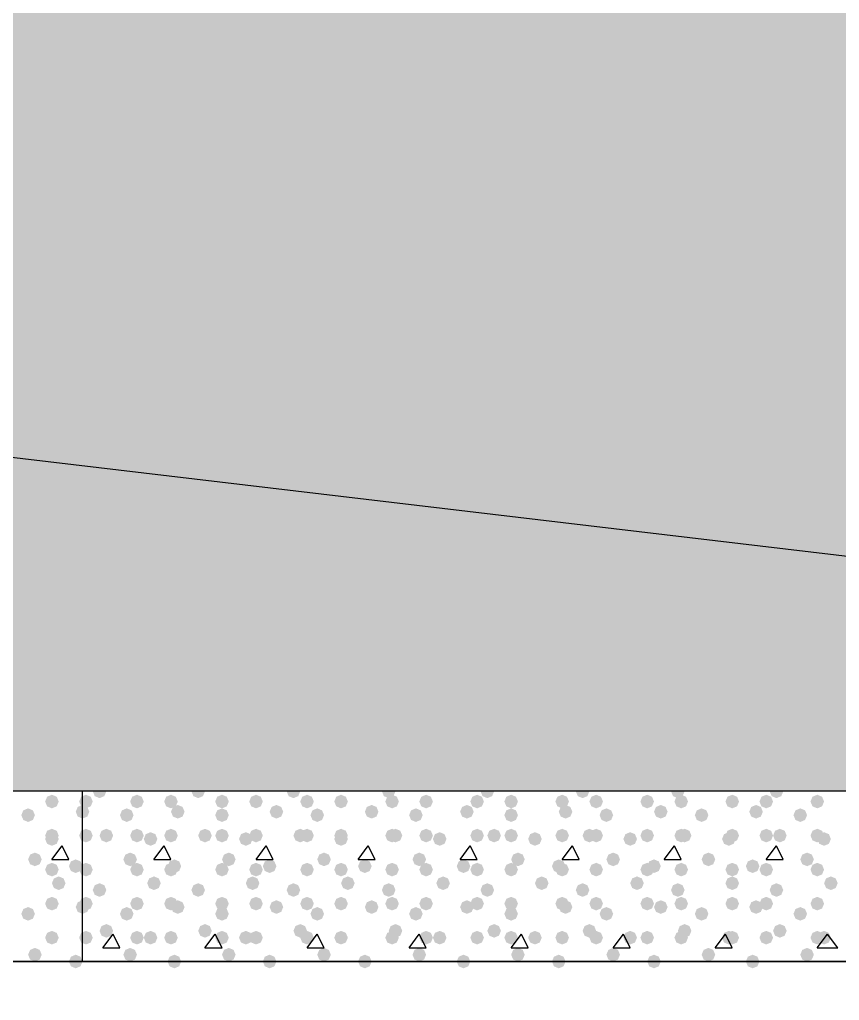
# Model space of a CAD drawing. Header units: millimetres. Extents: x 0 to 420, y 0 to 297.
# Drawn here: x 350.8 to 361, y 182.95 to 195.15 of the extents above; entities that cross this region are included whole.
import ezdxf

# ---------------------------------------------------------------- set-up
doc = ezdxf.new("R2010")
doc.units = ezdxf.units.MM
doc.layers.get('0').update_dxf_attribs({"linetype": 'CONTINUOUS'})

msp = doc.modelspace()

# ---------------------------------------------------------------- hatches: boundary and pattern name
at = {"true_color": 0x000008}
h = msp.add_hatch(color=0, dxfattribs=at)
h.paths.add_polyline_path([(385.826, 204.639333), (224.409, 204.639333), (385.826, 185.547)], flags=0)
h.paths.add_polyline_path([(224.409, 204.639333), (385.826, 185.547), (224.409, 185.547)], flags=0)
for points in [[(351.874667, 185.547), (351.849796, 185.487204), (351.79, 185.462333), (351.730204, 185.487204), (351.705333, 185.547), (351.730204, 185.606796), (351.79, 185.631667), (351.849796, 185.606796)], [(353.102333, 185.547), (353.077462, 185.487204), (353.017667, 185.462333), (352.957871, 185.487204), (352.933, 185.547), (352.957871, 185.606796), (353.017667, 185.631667), (353.077462, 185.606796)], [(354.287667, 185.547), (354.262796, 185.487204), (354.203, 185.462333), (354.143204, 185.487204), (354.118333, 185.547), (354.143204, 185.606796), (354.203, 185.631667), (354.262796, 185.606796)], [(355.473, 185.547), (355.448129, 185.487204), (355.388333, 185.462333), (355.328538, 185.487204), (355.303667, 185.547), (355.328537, 185.606796), (355.388333, 185.631667), (355.448129, 185.606796)], [(356.700667, 185.547), (356.675796, 185.487204), (356.616, 185.462333), (356.556204, 185.487204), (356.531333, 185.547), (356.556204, 185.606796), (356.616, 185.631667), (356.675796, 185.606796)], [(357.886, 185.547), (357.861129, 185.487204), (357.801333, 185.462333), (357.741537, 185.487204), (357.716667, 185.547), (357.741537, 185.606796), (357.801333, 185.631667), (357.861129, 185.606796)], [(359.071333, 185.547), (359.046462, 185.487204), (358.986667, 185.462333), (358.926871, 185.487204), (358.902, 185.547), (358.926871, 185.606796), (358.986667, 185.631667), (359.046462, 185.606796)], [(360.299, 185.547), (360.274129, 185.487204), (360.214333, 185.462333), (360.154537, 185.487204), (360.129667, 185.547), (360.154537, 185.606796), (360.214333, 185.631667), (360.274129, 185.606796)], [(351.705333, 185.42), (351.680462, 185.360204), (351.620667, 185.335333), (351.560871, 185.360204), (351.536, 185.42), (351.560871, 185.479796), (351.620667, 185.504667), (351.680462, 185.479796)], [(352.340333, 185.42), (352.315462, 185.360204), (352.255667, 185.335333), (352.195871, 185.360204), (352.171, 185.42), (352.195871, 185.479796), (352.255667, 185.504667), (352.315462, 185.479796)], [(352.763667, 185.42), (352.738796, 185.360204), (352.679, 185.335333), (352.619204, 185.360204), (352.594333, 185.42), (352.619204, 185.479796), (352.679, 185.504667), (352.738796, 185.479796)], [(353.398667, 185.42), (353.373796, 185.360204), (353.314, 185.335333), (353.254204, 185.360204), (353.229333, 185.42), (353.254204, 185.479796), (353.314, 185.504667), (353.373796, 185.479796)], [(353.822, 185.42), (353.797129, 185.360204), (353.737333, 185.335333), (353.677538, 185.360204), (353.652667, 185.42), (353.677537, 185.479796), (353.737333, 185.504667), (353.797129, 185.479796)], [(354.457, 185.42), (354.432129, 185.360204), (354.372333, 185.335333), (354.312538, 185.360204), (354.287667, 185.42), (354.312537, 185.479796), (354.372333, 185.504667), (354.432129, 185.479796)], [(354.880333, 185.42), (354.855462, 185.360204), (354.795667, 185.335333), (354.735871, 185.360204), (354.711, 185.42), (354.735871, 185.479796), (354.795667, 185.504667), (354.855462, 185.479796)], [(355.515333, 185.42), (355.490463, 185.360204), (355.430667, 185.335333), (355.370871, 185.360204), (355.346, 185.42), (355.370871, 185.479796), (355.430667, 185.504667), (355.490462, 185.479796)], [(355.938667, 185.42), (355.913796, 185.360204), (355.854, 185.335333), (355.794204, 185.360204), (355.769333, 185.42), (355.794204, 185.479796), (355.854, 185.504667), (355.913796, 185.479796)], [(356.573667, 185.42), (356.548796, 185.360204), (356.489, 185.335333), (356.429204, 185.360204), (356.404333, 185.42), (356.429204, 185.479796), (356.489, 185.504667), (356.548796, 185.479796)], [(356.997, 185.42), (356.972129, 185.360204), (356.912333, 185.335333), (356.852538, 185.360204), (356.827667, 185.42), (356.852537, 185.479796), (356.912333, 185.504667), (356.972129, 185.479796)], [(357.632, 185.42), (357.607129, 185.360204), (357.547333, 185.335333), (357.487538, 185.360204), (357.462667, 185.42), (357.487537, 185.479796), (357.547333, 185.504667), (357.607129, 185.479796)], [(358.055333, 185.42), (358.030463, 185.360204), (357.970667, 185.335333), (357.910871, 185.360204), (357.886, 185.42), (357.910871, 185.479796), (357.970667, 185.504667), (358.030462, 185.479796)], [(358.690333, 185.42), (358.665462, 185.360204), (358.605667, 185.335333), (358.545871, 185.360204), (358.521, 185.42), (358.545871, 185.479796), (358.605667, 185.504667), (358.665462, 185.479796)], [(359.113667, 185.42), (359.088796, 185.360204), (359.029, 185.335333), (358.969204, 185.360204), (358.944333, 185.42), (358.969204, 185.479796), (359.029, 185.504667), (359.088796, 185.479796)], [(359.748667, 185.42), (359.723796, 185.360204), (359.664, 185.335333), (359.604204, 185.360204), (359.579333, 185.42), (359.604204, 185.479796), (359.664, 185.504667), (359.723796, 185.479796)], [(360.172, 185.42), (360.147129, 185.360204), (360.087333, 185.335333), (360.027537, 185.360204), (360.002667, 185.42), (360.027537, 185.479796), (360.087333, 185.504667), (360.147129, 185.479796)], [(360.807, 185.42), (360.782129, 185.360204), (360.722333, 185.335333), (360.662537, 185.360204), (360.637667, 185.42), (360.662537, 185.479796), (360.722333, 185.504667), (360.782129, 185.479796)], [(351.663, 185.293), (351.638129, 185.233204), (351.578333, 185.208333), (351.518537, 185.233204), (351.493667, 185.293), (351.518537, 185.352796), (351.578333, 185.377667), (351.638129, 185.352796)], [(352.213333, 185.250667), (352.188463, 185.190871), (352.128667, 185.166), (352.068871, 185.190871), (352.044, 185.250667), (352.068871, 185.310462), (352.128667, 185.335333), (352.188462, 185.310463)], [(352.848333, 185.293), (352.823463, 185.233204), (352.763667, 185.208333), (352.703871, 185.233204), (352.679, 185.293), (352.703871, 185.352796), (352.763667, 185.377667), (352.823462, 185.352796)], [(353.398667, 185.250667), (353.373796, 185.190871), (353.314, 185.166), (353.254204, 185.190871), (353.229333, 185.250667), (353.254204, 185.310462), (353.314, 185.335333), (353.373796, 185.310463)], [(354.076, 185.293), (354.051129, 185.233204), (353.991333, 185.208333), (353.931537, 185.233204), (353.906667, 185.293), (353.931537, 185.352796), (353.991333, 185.377667), (354.051129, 185.352796)], [(354.584, 185.250667), (354.559129, 185.190871), (354.499333, 185.166), (354.439537, 185.190871), (354.414667, 185.250667), (354.439537, 185.310462), (354.499333, 185.335333), (354.559129, 185.310463)], [(355.261333, 185.293), (355.236463, 185.233204), (355.176667, 185.208333), (355.116871, 185.233204), (355.092, 185.293), (355.116871, 185.352796), (355.176667, 185.377667), (355.236462, 185.352796)], [(355.811667, 185.250667), (355.786796, 185.190871), (355.727, 185.166), (355.667204, 185.190871), (355.642333, 185.250667), (355.667204, 185.310462), (355.727, 185.335333), (355.786796, 185.310463)], [(356.446667, 185.293), (356.421796, 185.233204), (356.362, 185.208333), (356.302204, 185.233204), (356.277333, 185.293), (356.302204, 185.352796), (356.362, 185.377667), (356.421796, 185.352796)], [(356.997, 185.250667), (356.972129, 185.190871), (356.912333, 185.166), (356.852538, 185.190871), (356.827667, 185.250667), (356.852537, 185.310462), (356.912333, 185.335333), (356.972129, 185.310463)], [(357.674333, 185.293), (357.649462, 185.233204), (357.589667, 185.208333), (357.529871, 185.233204), (357.505, 185.293), (357.529871, 185.352796), (357.589667, 185.377667), (357.649462, 185.352796)], [(358.182333, 185.250667), (358.157462, 185.190871), (358.097667, 185.166), (358.037871, 185.190871), (358.013, 185.250667), (358.037871, 185.310462), (358.097667, 185.335333), (358.157462, 185.310463)], [(358.859667, 185.293), (358.834796, 185.233204), (358.775, 185.208333), (358.715204, 185.233204), (358.690333, 185.293), (358.715204, 185.352796), (358.775, 185.377667), (358.834796, 185.352796)], [(359.367667, 185.250667), (359.342796, 185.190871), (359.283, 185.166), (359.223204, 185.190871), (359.198333, 185.250667), (359.223204, 185.310462), (359.283, 185.335333), (359.342796, 185.310463)], [(360.045, 185.293), (360.020129, 185.233204), (359.960333, 185.208333), (359.900538, 185.233204), (359.875667, 185.293), (359.900537, 185.352796), (359.960333, 185.377667), (360.020129, 185.352796)], [(360.595333, 185.250667), (360.570462, 185.190871), (360.510667, 185.166), (360.450871, 185.190871), (360.426, 185.250667), (360.450871, 185.310462), (360.510667, 185.335333), (360.570462, 185.310463)], [(351.705333, 184.996667), (351.680462, 184.936871), (351.620667, 184.912), (351.560871, 184.936871), (351.536, 184.996667), (351.560871, 185.056462), (351.620667, 185.081333), (351.680462, 185.056463)], [(351.959333, 184.996667), (351.934463, 184.936871), (351.874667, 184.912), (351.814871, 184.936871), (351.79, 184.996667), (351.814871, 185.056462), (351.874667, 185.081333), (351.934462, 185.056463)], [(352.340333, 184.996667), (352.315462, 184.936871), (352.255667, 184.912), (352.195871, 184.936871), (352.171, 184.996667), (352.195871, 185.056462), (352.255667, 185.081333), (352.315462, 185.056463)], [(352.763667, 184.996667), (352.738796, 184.936871), (352.679, 184.912), (352.619204, 184.936871), (352.594333, 184.996667), (352.619204, 185.056462), (352.679, 185.081333), (352.738796, 185.056463)], [(353.187, 184.996667), (353.162129, 184.936871), (353.102333, 184.912), (353.042537, 184.936871), (353.017667, 184.996667), (353.042537, 185.056462), (353.102333, 185.081333), (353.162129, 185.056463)], [(353.398667, 184.996667), (353.373796, 184.936871), (353.314, 184.912), (353.254204, 184.936871), (353.229333, 184.996667), (353.254204, 185.056462), (353.314, 185.081333), (353.373796, 185.056463)], [(353.822, 184.996667), (353.797129, 184.936871), (353.737333, 184.912), (353.677538, 184.936871), (353.652667, 184.996667), (353.677537, 185.056462), (353.737333, 185.081333), (353.797129, 185.056463)], [(354.372333, 184.996667), (354.347462, 184.936871), (354.287667, 184.912), (354.227871, 184.936871), (354.203, 184.996667), (354.227871, 185.056462), (354.287667, 185.081333), (354.347462, 185.056463)], [(354.457, 184.996667), (354.432129, 184.936871), (354.372333, 184.912), (354.312538, 184.936871), (354.287667, 184.996667), (354.312537, 185.056462), (354.372333, 185.081333), (354.432129, 185.056463)], [(354.880333, 184.996667), (354.855462, 184.936871), (354.795667, 184.912), (354.735871, 184.936871), (354.711, 184.996667), (354.735871, 185.056462), (354.795667, 185.081333), (354.855462, 185.056463)], [(355.515333, 184.996667), (355.490463, 184.936871), (355.430667, 184.912), (355.370871, 184.936871), (355.346, 184.996667), (355.370871, 185.056462), (355.430667, 185.081333), (355.490462, 185.056463)], [(355.557667, 184.996667), (355.532796, 184.936871), (355.473, 184.912), (355.413204, 184.936871), (355.388333, 184.996667), (355.413204, 185.056462), (355.473, 185.081333), (355.532796, 185.056463)], [(355.938667, 184.996667), (355.913796, 184.936871), (355.854, 184.912), (355.794204, 184.936871), (355.769333, 184.996667), (355.794204, 185.056462), (355.854, 185.081333), (355.913796, 185.056463)], [(356.573667, 184.996667), (356.548796, 184.936871), (356.489, 184.912), (356.429204, 184.936871), (356.404333, 184.996667), (356.429204, 185.056462), (356.489, 185.081333), (356.548796, 185.056463)], [(356.785333, 184.996667), (356.760463, 184.936871), (356.700667, 184.912), (356.640871, 184.936871), (356.616, 184.996667), (356.640871, 185.056462), (356.700667, 185.081333), (356.760462, 185.056463)], [(356.997, 184.996667), (356.972129, 184.936871), (356.912333, 184.912), (356.852538, 184.936871), (356.827667, 184.996667), (356.852537, 185.056462), (356.912333, 185.081333), (356.972129, 185.056463)], [(357.632, 184.996667), (357.607129, 184.936871), (357.547333, 184.912), (357.487538, 184.936871), (357.462667, 184.996667), (357.487537, 185.056462), (357.547333, 185.081333), (357.607129, 185.056463)], [(357.970667, 184.996667), (357.945796, 184.936871), (357.886, 184.912), (357.826204, 184.936871), (357.801333, 184.996667), (357.826204, 185.056462), (357.886, 185.081333), (357.945796, 185.056463)], [(358.055333, 184.996667), (358.030463, 184.936871), (357.970667, 184.912), (357.910871, 184.936871), (357.886, 184.996667), (357.910871, 185.056462), (357.970667, 185.081333), (358.030462, 185.056463)], [(358.690333, 184.996667), (358.665462, 184.936871), (358.605667, 184.912), (358.545871, 184.936871), (358.521, 184.996667), (358.545871, 185.056462), (358.605667, 185.081333), (358.665462, 185.056463)], [(359.113667, 184.996667), (359.088796, 184.936871), (359.029, 184.912), (358.969204, 184.936871), (358.944333, 184.996667), (358.969204, 185.056462), (359.029, 185.081333), (359.088796, 185.056463)], [(359.156, 184.996667), (359.131129, 184.936871), (359.071333, 184.912), (359.011537, 184.936871), (358.986667, 184.996667), (359.011537, 185.056462), (359.071333, 185.081333), (359.131129, 185.056463)], [(359.748667, 184.996667), (359.723796, 184.936871), (359.664, 184.912), (359.604204, 184.936871), (359.579333, 184.996667), (359.604204, 185.056462), (359.664, 185.081333), (359.723796, 185.056463)], [(360.172, 184.996667), (360.147129, 184.936871), (360.087333, 184.912), (360.027537, 184.936871), (360.002667, 184.996667), (360.027537, 185.056462), (360.087333, 185.081333), (360.147129, 185.056463)], [(360.341333, 184.996667), (360.316462, 184.936871), (360.256667, 184.912), (360.196871, 184.936871), (360.172, 184.996667), (360.196871, 185.056462), (360.256667, 185.081333), (360.316462, 185.056463)], [(360.807, 184.996667), (360.782129, 184.936871), (360.722333, 184.912), (360.662537, 184.936871), (360.637667, 184.996667), (360.662537, 185.056462), (360.722333, 185.081333), (360.782129, 185.056463)], [(352.509667, 184.954333), (352.484796, 184.894537), (352.425, 184.869667), (352.365204, 184.894537), (352.340333, 184.954333), (352.365204, 185.014129), (352.425, 185.039), (352.484796, 185.014129)], [(353.695, 184.954333), (353.670129, 184.894537), (353.610333, 184.869667), (353.550538, 184.894537), (353.525667, 184.954333), (353.550537, 185.014129), (353.610333, 185.039), (353.670129, 185.014129)], [(354.880333, 184.954333), (354.855462, 184.894537), (354.795667, 184.869667), (354.735871, 184.894537), (354.711, 184.954333), (354.735871, 185.014129), (354.795667, 185.039), (354.855462, 185.014129)], [(356.108, 184.954333), (356.083129, 184.894537), (356.023333, 184.869667), (355.963538, 184.894537), (355.938667, 184.954333), (355.963537, 185.014129), (356.023333, 185.039), (356.083129, 185.014129)], [(357.293333, 184.954333), (357.268462, 184.894537), (357.208667, 184.869667), (357.148871, 184.894537), (357.124, 184.954333), (357.148871, 185.014129), (357.208667, 185.039), (357.268462, 185.014129)], [(358.478667, 184.954333), (358.453796, 184.894537), (358.394, 184.869667), (358.334204, 184.894537), (358.309333, 184.954333), (358.334204, 185.014129), (358.394, 185.039), (358.453796, 185.014129)], [(359.706333, 184.954333), (359.681462, 184.894537), (359.621667, 184.869667), (359.561871, 184.894537), (359.537, 184.954333), (359.561871, 185.014129), (359.621667, 185.039), (359.681462, 185.014129)], [(360.891667, 184.954333), (360.866796, 184.894537), (360.807, 184.869667), (360.747204, 184.894537), (360.722333, 184.954333), (360.747204, 185.014129), (360.807, 185.039), (360.866796, 185.014129)], [(352.255667, 184.700333), (352.230796, 184.640537), (352.171, 184.615667), (352.111204, 184.640537), (352.086333, 184.700333), (352.111204, 184.760129), (352.171, 184.785), (352.230796, 184.760129)], [(352.806, 184.615667), (352.781129, 184.555871), (352.721333, 184.531), (352.661538, 184.555871), (352.636667, 184.615667), (352.661537, 184.675462), (352.721333, 184.700333), (352.781129, 184.675463)], [(353.483333, 184.700333), (353.458463, 184.640537), (353.398667, 184.615667), (353.338871, 184.640537), (353.314, 184.700333), (353.338871, 184.760129), (353.398667, 184.785), (353.458462, 184.760129)], [(353.991333, 184.615667), (353.966462, 184.555871), (353.906667, 184.531), (353.846871, 184.555871), (353.822, 184.615667), (353.846871, 184.675462), (353.906667, 184.700333), (353.966462, 184.675463)], [(354.668667, 184.700333), (354.643796, 184.640537), (354.584, 184.615667), (354.524204, 184.640537), (354.499333, 184.700333), (354.524204, 184.760129), (354.584, 184.785), (354.643796, 184.760129)], [(355.176667, 184.615667), (355.151796, 184.555871), (355.092, 184.531), (355.032204, 184.555871), (355.007333, 184.615667), (355.032204, 184.675462), (355.092, 184.700333), (355.151796, 184.675463)], [(355.854, 184.700333), (355.829129, 184.640537), (355.769333, 184.615667), (355.709538, 184.640537), (355.684667, 184.700333), (355.709537, 184.760129), (355.769333, 184.785), (355.829129, 184.760129)], [(356.404333, 184.615667), (356.379462, 184.555871), (356.319667, 184.531), (356.259871, 184.555871), (356.235, 184.615667), (356.259871, 184.675462), (356.319667, 184.700333), (356.379462, 184.675463)], [(357.081667, 184.700333), (357.056796, 184.640537), (356.997, 184.615667), (356.937204, 184.640537), (356.912333, 184.700333), (356.937204, 184.760129), (356.997, 184.785), (357.056796, 184.760129)], [(357.589667, 184.615667), (357.564796, 184.555871), (357.505, 184.531), (357.445204, 184.555871), (357.420333, 184.615667), (357.445204, 184.675462), (357.505, 184.700333), (357.564796, 184.675463)], [(358.267, 184.700333), (358.242129, 184.640537), (358.182333, 184.615667), (358.122538, 184.640537), (358.097667, 184.700333), (358.122537, 184.760129), (358.182333, 184.785), (358.242129, 184.760129)], [(358.775, 184.615667), (358.750129, 184.555871), (358.690333, 184.531), (358.630538, 184.555871), (358.605667, 184.615667), (358.630537, 184.675462), (358.690333, 184.700333), (358.750129, 184.675463)], [(359.452333, 184.700333), (359.427462, 184.640537), (359.367667, 184.615667), (359.307871, 184.640537), (359.283, 184.700333), (359.307871, 184.760129), (359.367667, 184.785), (359.427462, 184.760129)], [(360.002667, 184.615667), (359.977796, 184.555871), (359.918, 184.531), (359.858204, 184.555871), (359.833333, 184.615667), (359.858204, 184.675462), (359.918, 184.700333), (359.977796, 184.675463)], [(360.68, 184.700333), (360.655129, 184.640537), (360.595333, 184.615667), (360.535538, 184.640537), (360.510667, 184.700333), (360.535537, 184.760129), (360.595333, 184.785), (360.655129, 184.760129)], [(351.705333, 184.573333), (351.680462, 184.513537), (351.620667, 184.488667), (351.560871, 184.513537), (351.536, 184.573333), (351.560871, 184.633129), (351.620667, 184.658), (351.680462, 184.633129)], [(352.340333, 184.573333), (352.315462, 184.513537), (352.255667, 184.488667), (352.195871, 184.513537), (352.171, 184.573333), (352.195871, 184.633129), (352.255667, 184.658), (352.315462, 184.633129)], [(352.763667, 184.573333), (352.738796, 184.513537), (352.679, 184.488667), (352.619204, 184.513537), (352.594333, 184.573333), (352.619204, 184.633129), (352.679, 184.658), (352.738796, 184.633129)], [(353.398667, 184.573333), (353.373796, 184.513537), (353.314, 184.488667), (353.254204, 184.513537), (353.229333, 184.573333), (353.254204, 184.633129), (353.314, 184.658), (353.373796, 184.633129)], [(353.822, 184.573333), (353.797129, 184.513537), (353.737333, 184.488667), (353.677538, 184.513537), (353.652667, 184.573333), (353.677537, 184.633129), (353.737333, 184.658), (353.797129, 184.633129)], [(354.457, 184.573333), (354.432129, 184.513537), (354.372333, 184.488667), (354.312538, 184.513537), (354.287667, 184.573333), (354.312537, 184.633129), (354.372333, 184.658), (354.432129, 184.633129)], [(354.880333, 184.573333), (354.855462, 184.513537), (354.795667, 184.488667), (354.735871, 184.513537), (354.711, 184.573333), (354.735871, 184.633129), (354.795667, 184.658), (354.855462, 184.633129)], [(355.515333, 184.573333), (355.490463, 184.513537), (355.430667, 184.488667), (355.370871, 184.513537), (355.346, 184.573333), (355.370871, 184.633129), (355.430667, 184.658), (355.490462, 184.633129)], [(355.938667, 184.573333), (355.913796, 184.513537), (355.854, 184.488667), (355.794204, 184.513537), (355.769333, 184.573333), (355.794204, 184.633129), (355.854, 184.658), (355.913796, 184.633129)], [(356.573667, 184.573333), (356.548796, 184.513537), (356.489, 184.488667), (356.429204, 184.513537), (356.404333, 184.573333), (356.429204, 184.633129), (356.489, 184.658), (356.548796, 184.633129)], [(356.997, 184.573333), (356.972129, 184.513537), (356.912333, 184.488667), (356.852538, 184.513537), (356.827667, 184.573333), (356.852537, 184.633129), (356.912333, 184.658), (356.972129, 184.633129)], [(357.632, 184.573333), (357.607129, 184.513537), (357.547333, 184.488667), (357.487538, 184.513537), (357.462667, 184.573333), (357.487537, 184.633129), (357.547333, 184.658), (357.607129, 184.633129)], [(358.055333, 184.573333), (358.030463, 184.513537), (357.970667, 184.488667), (357.910871, 184.513537), (357.886, 184.573333), (357.910871, 184.633129), (357.970667, 184.658), (358.030462, 184.633129)], [(358.690333, 184.573333), (358.665462, 184.513537), (358.605667, 184.488667), (358.545871, 184.513537), (358.521, 184.573333), (358.545871, 184.633129), (358.605667, 184.658), (358.665462, 184.633129)], [(359.113667, 184.573333), (359.088796, 184.513537), (359.029, 184.488667), (358.969204, 184.513537), (358.944333, 184.573333), (358.969204, 184.633129), (359.029, 184.658), (359.088796, 184.633129)], [(359.748667, 184.573333), (359.723796, 184.513537), (359.664, 184.488667), (359.604204, 184.513537), (359.579333, 184.573333), (359.604204, 184.633129), (359.664, 184.658), (359.723796, 184.633129)], [(360.172, 184.573333), (360.147129, 184.513537), (360.087333, 184.488667), (360.027537, 184.513537), (360.002667, 184.573333), (360.027537, 184.633129), (360.087333, 184.658), (360.147129, 184.633129)], [(360.807, 184.573333), (360.782129, 184.513537), (360.722333, 184.488667), (360.662537, 184.513537), (360.637667, 184.573333), (360.662537, 184.633129), (360.722333, 184.658), (360.782129, 184.633129)], [(352.552, 184.404), (352.527129, 184.344204), (352.467333, 184.319333), (352.407537, 184.344204), (352.382667, 184.404), (352.407537, 184.463796), (352.467333, 184.488667), (352.527129, 184.463796)], [(353.779667, 184.404), (353.754796, 184.344204), (353.695, 184.319333), (353.635204, 184.344204), (353.610333, 184.404), (353.635204, 184.463796), (353.695, 184.488667), (353.754796, 184.463796)], [(354.965, 184.404), (354.940129, 184.344204), (354.880333, 184.319333), (354.820538, 184.344204), (354.795667, 184.404), (354.820537, 184.463796), (354.880333, 184.488667), (354.940129, 184.463796)], [(356.150333, 184.404), (356.125463, 184.344204), (356.065667, 184.319333), (356.005871, 184.344204), (355.981, 184.404), (356.005871, 184.463796), (356.065667, 184.488667), (356.125462, 184.463796)], [(357.378, 184.404), (357.353129, 184.344204), (357.293333, 184.319333), (357.233538, 184.344204), (357.208667, 184.404), (357.233537, 184.463796), (357.293333, 184.488667), (357.353129, 184.463796)], [(358.563333, 184.404), (358.538462, 184.344204), (358.478667, 184.319333), (358.418871, 184.344204), (358.394, 184.404), (358.418871, 184.463796), (358.478667, 184.488667), (358.538462, 184.463796)], [(359.748667, 184.404), (359.723796, 184.344204), (359.664, 184.319333), (359.604204, 184.344204), (359.579333, 184.404), (359.604204, 184.463796), (359.664, 184.488667), (359.723796, 184.463796)], [(360.976333, 184.404), (360.951462, 184.344204), (360.891667, 184.319333), (360.831871, 184.344204), (360.807, 184.404), (360.831871, 184.463796), (360.891667, 184.488667), (360.951462, 184.463796)], [(351.874667, 184.319333), (351.849796, 184.259537), (351.79, 184.234667), (351.730204, 184.259537), (351.705333, 184.319333), (351.730204, 184.379129), (351.79, 184.404), (351.849796, 184.379129)], [(353.102333, 184.319333), (353.077462, 184.259537), (353.017667, 184.234667), (352.957871, 184.259537), (352.933, 184.319333), (352.957871, 184.379129), (353.017667, 184.404), (353.077462, 184.379129)], [(354.287667, 184.319333), (354.262796, 184.259537), (354.203, 184.234667), (354.143204, 184.259537), (354.118333, 184.319333), (354.143204, 184.379129), (354.203, 184.404), (354.262796, 184.379129)], [(355.473, 184.319333), (355.448129, 184.259537), (355.388333, 184.234667), (355.328538, 184.259537), (355.303667, 184.319333), (355.328537, 184.379129), (355.388333, 184.404), (355.448129, 184.379129)], [(356.700667, 184.319333), (356.675796, 184.259537), (356.616, 184.234667), (356.556204, 184.259537), (356.531333, 184.319333), (356.556204, 184.379129), (356.616, 184.404), (356.675796, 184.379129)], [(357.886, 184.319333), (357.861129, 184.259537), (357.801333, 184.234667), (357.741537, 184.259537), (357.716667, 184.319333), (357.741537, 184.379129), (357.801333, 184.404), (357.861129, 184.379129)], [(359.071333, 184.319333), (359.046462, 184.259537), (358.986667, 184.234667), (358.926871, 184.259537), (358.902, 184.319333), (358.926871, 184.379129), (358.986667, 184.404), (359.046462, 184.379129)], [(360.299, 184.319333), (360.274129, 184.259537), (360.214333, 184.234667), (360.154537, 184.259537), (360.129667, 184.319333), (360.154537, 184.379129), (360.214333, 184.404), (360.274129, 184.379129)], [(351.705333, 184.15), (351.680462, 184.090204), (351.620667, 184.065333), (351.560871, 184.090204), (351.536, 184.15), (351.560871, 184.209796), (351.620667, 184.234667), (351.680462, 184.209796)], [(352.340333, 184.15), (352.315462, 184.090204), (352.255667, 184.065333), (352.195871, 184.090204), (352.171, 184.15), (352.195871, 184.209796), (352.255667, 184.234667), (352.315462, 184.209796)], [(352.763667, 184.15), (352.738796, 184.090204), (352.679, 184.065333), (352.619204, 184.090204), (352.594333, 184.15), (352.619204, 184.209796), (352.679, 184.234667), (352.738796, 184.209796)], [(353.398667, 184.15), (353.373796, 184.090204), (353.314, 184.065333), (353.254204, 184.090204), (353.229333, 184.15), (353.254204, 184.209796), (353.314, 184.234667), (353.373796, 184.209796)], [(353.822, 184.15), (353.797129, 184.090204), (353.737333, 184.065333), (353.677538, 184.090204), (353.652667, 184.15), (353.677537, 184.209796), (353.737333, 184.234667), (353.797129, 184.209796)], [(354.457, 184.15), (354.432129, 184.090204), (354.372333, 184.065333), (354.312538, 184.090204), (354.287667, 184.15), (354.312537, 184.209796), (354.372333, 184.234667), (354.432129, 184.209796)], [(354.880333, 184.15), (354.855462, 184.090204), (354.795667, 184.065333), (354.735871, 184.090204), (354.711, 184.15), (354.735871, 184.209796), (354.795667, 184.234667), (354.855462, 184.209796)], [(355.515333, 184.15), (355.490463, 184.090204), (355.430667, 184.065333), (355.370871, 184.090204), (355.346, 184.15), (355.370871, 184.209796), (355.430667, 184.234667), (355.490462, 184.209796)], [(355.938667, 184.15), (355.913796, 184.090204), (355.854, 184.065333), (355.794204, 184.090204), (355.769333, 184.15), (355.794204, 184.209796), (355.854, 184.234667), (355.913796, 184.209796)], [(356.573667, 184.15), (356.548796, 184.090204), (356.489, 184.065333), (356.429204, 184.090204), (356.404333, 184.15), (356.429204, 184.209796), (356.489, 184.234667), (356.548796, 184.209796)], [(356.997, 184.15), (356.972129, 184.090204), (356.912333, 184.065333), (356.852538, 184.090204), (356.827667, 184.15), (356.852537, 184.209796), (356.912333, 184.234667), (356.972129, 184.209796)], [(357.632, 184.15), (357.607129, 184.090204), (357.547333, 184.065333), (357.487538, 184.090204), (357.462667, 184.15), (357.487537, 184.209796), (357.547333, 184.234667), (357.607129, 184.209796)], [(358.055333, 184.15), (358.030463, 184.090204), (357.970667, 184.065333), (357.910871, 184.090204), (357.886, 184.15), (357.910871, 184.209796), (357.970667, 184.234667), (358.030462, 184.209796)], [(358.690333, 184.15), (358.665462, 184.090204), (358.605667, 184.065333), (358.545871, 184.090204), (358.521, 184.15), (358.545871, 184.209796), (358.605667, 184.234667), (358.665462, 184.209796)], [(359.113667, 184.15), (359.088796, 184.090204), (359.029, 184.065333), (358.969204, 184.090204), (358.944333, 184.15), (358.969204, 184.209796), (359.029, 184.234667), (359.088796, 184.209796)], [(359.748667, 184.15), (359.723796, 184.090204), (359.664, 184.065333), (359.604204, 184.090204), (359.579333, 184.15), (359.604204, 184.209796), (359.664, 184.234667), (359.723796, 184.209796)], [(360.172, 184.15), (360.147129, 184.090204), (360.087333, 184.065333), (360.027537, 184.090204), (360.002667, 184.15), (360.027537, 184.209796), (360.087333, 184.234667), (360.147129, 184.209796)], [(360.807, 184.15), (360.782129, 184.090204), (360.722333, 184.065333), (360.662537, 184.090204), (360.637667, 184.15), (360.662537, 184.209796), (360.722333, 184.234667), (360.782129, 184.209796)], [(351.663, 184.107667), (351.638129, 184.047871), (351.578333, 184.023), (351.518537, 184.047871), (351.493667, 184.107667), (351.518537, 184.167462), (351.578333, 184.192333), (351.638129, 184.167463)], [(352.213333, 184.023), (352.188463, 183.963204), (352.128667, 183.938333), (352.068871, 183.963204), (352.044, 184.023), (352.068871, 184.082796), (352.128667, 184.107667), (352.188462, 184.082796)], [(352.848333, 184.107667), (352.823463, 184.047871), (352.763667, 184.023), (352.703871, 184.047871), (352.679, 184.107667), (352.703871, 184.167462), (352.763667, 184.192333), (352.823462, 184.167463)], [(353.398667, 184.023), (353.373796, 183.963204), (353.314, 183.938333), (353.254204, 183.963204), (353.229333, 184.023), (353.254204, 184.082796), (353.314, 184.107667), (353.373796, 184.082796)], [(354.076, 184.107667), (354.051129, 184.047871), (353.991333, 184.023), (353.931537, 184.047871), (353.906667, 184.107667), (353.931537, 184.167462), (353.991333, 184.192333), (354.051129, 184.167463)], [(354.584, 184.023), (354.559129, 183.963204), (354.499333, 183.938333), (354.439537, 183.963204), (354.414667, 184.023), (354.439537, 184.082796), (354.499333, 184.107667), (354.559129, 184.082796)], [(355.261333, 184.107667), (355.236463, 184.047871), (355.176667, 184.023), (355.116871, 184.047871), (355.092, 184.107667), (355.116871, 184.167462), (355.176667, 184.192333), (355.236462, 184.167463)], [(355.811667, 184.023), (355.786796, 183.963204), (355.727, 183.938333), (355.667204, 183.963204), (355.642333, 184.023), (355.667204, 184.082796), (355.727, 184.107667), (355.786796, 184.082796)], [(356.446667, 184.107667), (356.421796, 184.047871), (356.362, 184.023), (356.302204, 184.047871), (356.277333, 184.107667), (356.302204, 184.167462), (356.362, 184.192333), (356.421796, 184.167463)], [(356.997, 184.023), (356.972129, 183.963204), (356.912333, 183.938333), (356.852538, 183.963204), (356.827667, 184.023), (356.852537, 184.082796), (356.912333, 184.107667), (356.972129, 184.082796)], [(357.674333, 184.107667), (357.649462, 184.047871), (357.589667, 184.023), (357.529871, 184.047871), (357.505, 184.107667), (357.529871, 184.167462), (357.589667, 184.192333), (357.649462, 184.167463)], [(358.182333, 184.023), (358.157462, 183.963204), (358.097667, 183.938333), (358.037871, 183.963204), (358.013, 184.023), (358.037871, 184.082796), (358.097667, 184.107667), (358.157462, 184.082796)], [(358.859667, 184.107667), (358.834796, 184.047871), (358.775, 184.023), (358.715204, 184.047871), (358.690333, 184.107667), (358.715204, 184.167462), (358.775, 184.192333), (358.834796, 184.167463)], [(359.367667, 184.023), (359.342796, 183.963204), (359.283, 183.938333), (359.223204, 183.963204), (359.198333, 184.023), (359.223204, 184.082796), (359.283, 184.107667), (359.342796, 184.082796)], [(360.045, 184.107667), (360.020129, 184.047871), (359.960333, 184.023), (359.900538, 184.047871), (359.875667, 184.107667), (359.900537, 184.167462), (359.960333, 184.192333), (360.020129, 184.167463)], [(360.595333, 184.023), (360.570462, 183.963204), (360.510667, 183.938333), (360.450871, 183.963204), (360.426, 184.023), (360.450871, 184.082796), (360.510667, 184.107667), (360.570462, 184.082796)], [(351.959333, 183.811333), (351.934463, 183.751537), (351.874667, 183.726667), (351.814871, 183.751537), (351.79, 183.811333), (351.814871, 183.871129), (351.874667, 183.896), (351.934462, 183.871129)], [(353.187, 183.811333), (353.162129, 183.751537), (353.102333, 183.726667), (353.042537, 183.751537), (353.017667, 183.811333), (353.042537, 183.871129), (353.102333, 183.896), (353.162129, 183.871129)], [(354.372333, 183.811333), (354.347462, 183.751537), (354.287667, 183.726667), (354.227871, 183.751537), (354.203, 183.811333), (354.227871, 183.871129), (354.287667, 183.896), (354.347462, 183.871129)], [(355.557667, 183.811333), (355.532796, 183.751537), (355.473, 183.726667), (355.413204, 183.751537), (355.388333, 183.811333), (355.413204, 183.871129), (355.473, 183.896), (355.532796, 183.871129)], [(356.785333, 183.811333), (356.760463, 183.751537), (356.700667, 183.726667), (356.640871, 183.751537), (356.616, 183.811333), (356.640871, 183.871129), (356.700667, 183.896), (356.760462, 183.871129)], [(357.970667, 183.811333), (357.945796, 183.751537), (357.886, 183.726667), (357.826204, 183.751537), (357.801333, 183.811333), (357.826204, 183.871129), (357.886, 183.896), (357.945796, 183.871129)], [(359.156, 183.811333), (359.131129, 183.751537), (359.071333, 183.726667), (359.011537, 183.751537), (358.986667, 183.811333), (359.011537, 183.871129), (359.071333, 183.896), (359.131129, 183.871129)], [(360.341333, 183.811333), (360.316462, 183.751537), (360.256667, 183.726667), (360.196871, 183.751537), (360.172, 183.811333), (360.196871, 183.871129), (360.256667, 183.896), (360.316462, 183.871129)], [(351.705333, 183.726667), (351.680462, 183.666871), (351.620667, 183.642), (351.560871, 183.666871), (351.536, 183.726667), (351.560871, 183.786462), (351.620667, 183.811333), (351.680462, 183.786463)], [(352.340333, 183.726667), (352.315462, 183.666871), (352.255667, 183.642), (352.195871, 183.666871), (352.171, 183.726667), (352.195871, 183.786462), (352.255667, 183.811333), (352.315462, 183.786463)], [(352.509667, 183.726667), (352.484796, 183.666871), (352.425, 183.642), (352.365204, 183.666871), (352.340333, 183.726667), (352.365204, 183.786462), (352.425, 183.811333), (352.484796, 183.786463)], [(352.763667, 183.726667), (352.738796, 183.666871), (352.679, 183.642), (352.619204, 183.666871), (352.594333, 183.726667), (352.619204, 183.786462), (352.679, 183.811333), (352.738796, 183.786463)], [(353.398667, 183.726667), (353.373796, 183.666871), (353.314, 183.642), (353.254204, 183.666871), (353.229333, 183.726667), (353.254204, 183.786462), (353.314, 183.811333), (353.373796, 183.786463)], [(353.695, 183.726667), (353.670129, 183.666871), (353.610333, 183.642), (353.550538, 183.666871), (353.525667, 183.726667), (353.550537, 183.786462), (353.610333, 183.811333), (353.670129, 183.786463)], [(353.822, 183.726667), (353.797129, 183.666871), (353.737333, 183.642), (353.677538, 183.666871), (353.652667, 183.726667), (353.677537, 183.786462), (353.737333, 183.811333), (353.797129, 183.786463)], [(354.457, 183.726667), (354.432129, 183.666871), (354.372333, 183.642), (354.312538, 183.666871), (354.287667, 183.726667), (354.312537, 183.786462), (354.372333, 183.811333), (354.432129, 183.786463)], [(354.880333, 183.726667), (354.855462, 183.666871), (354.795667, 183.642), (354.735871, 183.666871), (354.711, 183.726667), (354.735871, 183.786462), (354.795667, 183.811333), (354.855462, 183.786463)], [(354.880333, 183.726667), (354.855462, 183.666871), (354.795667, 183.642), (354.735871, 183.666871), (354.711, 183.726667), (354.735871, 183.786462), (354.795667, 183.811333), (354.855462, 183.786463)], [(355.515333, 183.726667), (355.490463, 183.666871), (355.430667, 183.642), (355.370871, 183.666871), (355.346, 183.726667), (355.370871, 183.786462), (355.430667, 183.811333), (355.490462, 183.786463)], [(355.938667, 183.726667), (355.913796, 183.666871), (355.854, 183.642), (355.794204, 183.666871), (355.769333, 183.726667), (355.794204, 183.786462), (355.854, 183.811333), (355.913796, 183.786463)], [(356.108, 183.726667), (356.083129, 183.666871), (356.023333, 183.642), (355.963538, 183.666871), (355.938667, 183.726667), (355.963537, 183.786462), (356.023333, 183.811333), (356.083129, 183.786463)], [(356.573667, 183.726667), (356.548796, 183.666871), (356.489, 183.642), (356.429204, 183.666871), (356.404333, 183.726667), (356.429204, 183.786462), (356.489, 183.811333), (356.548796, 183.786463)], [(356.997, 183.726667), (356.972129, 183.666871), (356.912333, 183.642), (356.852538, 183.666871), (356.827667, 183.726667), (356.852537, 183.786462), (356.912333, 183.811333), (356.972129, 183.786463)], [(357.293333, 183.726667), (357.268462, 183.666871), (357.208667, 183.642), (357.148871, 183.666871), (357.124, 183.726667), (357.148871, 183.786462), (357.208667, 183.811333), (357.268462, 183.786463)], [(357.632, 183.726667), (357.607129, 183.666871), (357.547333, 183.642), (357.487538, 183.666871), (357.462667, 183.726667), (357.487537, 183.786462), (357.547333, 183.811333), (357.607129, 183.786463)], [(358.055333, 183.726667), (358.030463, 183.666871), (357.970667, 183.642), (357.910871, 183.666871), (357.886, 183.726667), (357.910871, 183.786462), (357.970667, 183.811333), (358.030462, 183.786463)], [(358.478667, 183.726667), (358.453796, 183.666871), (358.394, 183.642), (358.334204, 183.666871), (358.309333, 183.726667), (358.334204, 183.786462), (358.394, 183.811333), (358.453796, 183.786463)], [(358.690333, 183.726667), (358.665462, 183.666871), (358.605667, 183.642), (358.545871, 183.666871), (358.521, 183.726667), (358.545871, 183.786462), (358.605667, 183.811333), (358.665462, 183.786463)], [(359.113667, 183.726667), (359.088796, 183.666871), (359.029, 183.642), (358.969204, 183.666871), (358.944333, 183.726667), (358.969204, 183.786462), (359.029, 183.811333), (359.088796, 183.786463)], [(359.706333, 183.726667), (359.681462, 183.666871), (359.621667, 183.642), (359.561871, 183.666871), (359.537, 183.726667), (359.561871, 183.786462), (359.621667, 183.811333), (359.681462, 183.786463)], [(359.748667, 183.726667), (359.723796, 183.666871), (359.664, 183.642), (359.604204, 183.666871), (359.579333, 183.726667), (359.604204, 183.786462), (359.664, 183.811333), (359.723796, 183.786463)], [(360.172, 183.726667), (360.147129, 183.666871), (360.087333, 183.642), (360.027537, 183.666871), (360.002667, 183.726667), (360.027537, 183.786462), (360.087333, 183.811333), (360.147129, 183.786463)], [(360.807, 183.726667), (360.782129, 183.666871), (360.722333, 183.642), (360.662537, 183.666871), (360.637667, 183.726667), (360.662537, 183.786462), (360.722333, 183.811333), (360.782129, 183.786463)], [(360.891667, 183.726667), (360.866796, 183.666871), (360.807, 183.642), (360.747204, 183.666871), (360.722333, 183.726667), (360.747204, 183.786462), (360.807, 183.811333), (360.866796, 183.786463)], [(352.255667, 183.515), (352.230796, 183.455204), (352.171, 183.430333), (352.111204, 183.455204), (352.086333, 183.515), (352.111204, 183.574796), (352.171, 183.599667), (352.230796, 183.574796)], [(353.483333, 183.515), (353.458463, 183.455204), (353.398667, 183.430333), (353.338871, 183.455204), (353.314, 183.515), (353.338871, 183.574796), (353.398667, 183.599667), (353.458462, 183.574796)], [(354.668667, 183.515), (354.643796, 183.455204), (354.584, 183.430333), (354.524204, 183.455204), (354.499333, 183.515), (354.524204, 183.574796), (354.584, 183.599667), (354.643796, 183.574796)], [(355.854, 183.515), (355.829129, 183.455204), (355.769333, 183.430333), (355.709538, 183.455204), (355.684667, 183.515), (355.709537, 183.574796), (355.769333, 183.599667), (355.829129, 183.574796)], [(357.081667, 183.515), (357.056796, 183.455204), (356.997, 183.430333), (356.937204, 183.455204), (356.912333, 183.515), (356.937204, 183.574796), (356.997, 183.599667), (357.056796, 183.574796)], [(358.267, 183.515), (358.242129, 183.455204), (358.182333, 183.430333), (358.122538, 183.455204), (358.097667, 183.515), (358.122537, 183.574796), (358.182333, 183.599667), (358.242129, 183.574796)], [(359.452333, 183.515), (359.427462, 183.455204), (359.367667, 183.430333), (359.307871, 183.455204), (359.283, 183.515), (359.307871, 183.574796), (359.367667, 183.599667), (359.427462, 183.574796)], [(360.68, 183.515), (360.655129, 183.455204), (360.595333, 183.430333), (360.535538, 183.455204), (360.510667, 183.515), (360.535537, 183.574796), (360.595333, 183.599667), (360.655129, 183.574796)], [(352.806, 183.430333), (352.781129, 183.370537), (352.721333, 183.345667), (352.661538, 183.370537), (352.636667, 183.430333), (352.661537, 183.490129), (352.721333, 183.515), (352.781129, 183.490129)], [(353.991333, 183.430333), (353.966462, 183.370537), (353.906667, 183.345667), (353.846871, 183.370537), (353.822, 183.430333), (353.846871, 183.490129), (353.906667, 183.515), (353.966462, 183.490129)], [(355.176667, 183.430333), (355.151796, 183.370537), (355.092, 183.345667), (355.032204, 183.370537), (355.007333, 183.430333), (355.032204, 183.490129), (355.092, 183.515), (355.151796, 183.490129)], [(356.404333, 183.430333), (356.379462, 183.370537), (356.319667, 183.345667), (356.259871, 183.370537), (356.235, 183.430333), (356.259871, 183.490129), (356.319667, 183.515), (356.379462, 183.490129)], [(357.589667, 183.430333), (357.564796, 183.370537), (357.505, 183.345667), (357.445204, 183.370537), (357.420333, 183.430333), (357.445204, 183.490129), (357.505, 183.515), (357.564796, 183.490129)], [(358.775, 183.430333), (358.750129, 183.370537), (358.690333, 183.345667), (358.630538, 183.370537), (358.605667, 183.430333), (358.630537, 183.490129), (358.690333, 183.515), (358.750129, 183.490129)], [(360.002667, 183.430333), (359.977796, 183.370537), (359.918, 183.345667), (359.858204, 183.370537), (359.833333, 183.430333), (359.858204, 183.490129), (359.918, 183.515), (359.977796, 183.490129)]]:
    msp.add_hatch(color=0, dxfattribs=at).paths.add_polyline_path(points, flags=0)
at = {"true_color": 0x000007}
for points in [[(351.282, 185.42), (351.257129, 185.360204), (351.197333, 185.335333), (351.137538, 185.360204), (351.112667, 185.42), (351.137537, 185.479796), (351.197333, 185.504667), (351.257129, 185.479796)], [(350.985667, 185.250667), (350.960796, 185.190871), (350.901, 185.166), (350.841204, 185.190871), (350.816333, 185.250667), (350.841204, 185.310462), (350.901, 185.335333), (350.960796, 185.310463)], [(351.282, 184.996667), (351.257129, 184.936871), (351.197333, 184.912), (351.137538, 184.936871), (351.112667, 184.996667), (351.137537, 185.056462), (351.197333, 185.081333), (351.257129, 185.056463)], [(351.282, 184.954333), (351.257129, 184.894537), (351.197333, 184.869667), (351.137538, 184.894537), (351.112667, 184.954333), (351.137537, 185.014129), (351.197333, 185.039), (351.257129, 185.014129)], [(351.070333, 184.700333), (351.045462, 184.640537), (350.985667, 184.615667), (350.925871, 184.640537), (350.901, 184.700333), (350.925871, 184.760129), (350.985667, 184.785), (351.045462, 184.760129)], [(351.578333, 184.615667), (351.553463, 184.555871), (351.493667, 184.531), (351.433871, 184.555871), (351.409, 184.615667), (351.433871, 184.675462), (351.493667, 184.700333), (351.553462, 184.675463)], [(351.282, 184.573333), (351.257129, 184.513537), (351.197333, 184.488667), (351.137538, 184.513537), (351.112667, 184.573333), (351.137537, 184.633129), (351.197333, 184.658), (351.257129, 184.633129)], [(351.366667, 184.404), (351.341796, 184.344204), (351.282, 184.319333), (351.222204, 184.344204), (351.197333, 184.404), (351.222204, 184.463796), (351.282, 184.488667), (351.341796, 184.463796)], [(351.282, 184.15), (351.257129, 184.090204), (351.197333, 184.065333), (351.137538, 184.090204), (351.112667, 184.15), (351.137537, 184.209796), (351.197333, 184.234667), (351.257129, 184.209796)], [(350.985667, 184.023), (350.960796, 183.963204), (350.901, 183.938333), (350.841204, 183.963204), (350.816333, 184.023), (350.841204, 184.082796), (350.901, 184.107667), (350.960796, 184.082796)], [(351.282, 183.726667), (351.257129, 183.666871), (351.197333, 183.642), (351.137538, 183.666871), (351.112667, 183.726667), (351.137537, 183.786462), (351.197333, 183.811333), (351.257129, 183.786463)], [(351.282, 183.726667), (351.257129, 183.666871), (351.197333, 183.642), (351.137538, 183.666871), (351.112667, 183.726667), (351.137537, 183.786462), (351.197333, 183.811333), (351.257129, 183.786463)], [(351.070333, 183.515), (351.045462, 183.455204), (350.985667, 183.430333), (350.925871, 183.455204), (350.901, 183.515), (350.925871, 183.574796), (350.985667, 183.599667), (351.045462, 183.574796)], [(351.578333, 183.430333), (351.553463, 183.370537), (351.493667, 183.345667), (351.433871, 183.370537), (351.409, 183.430333), (351.433871, 183.490129), (351.493667, 183.515), (351.553462, 183.490129)]]:
    msp.add_hatch(color=0, dxfattribs=at).paths.add_polyline_path(points, flags=0)

# ---------------------------------------------------------------- linework, layer by layer
at = {"color": 0, "true_color": 0x000007}
for points in [[(38.650333, 185.547), (38.650333, 162.263667), (386.884333, 162.263667), (386.884333, 185.547), (224.409, 185.547), (224.409, 206.756), (201.125667, 206.756), (201.125667, 185.547)], [(38.650333, 185.547), (38.650333, 162.263667), (386.884333, 162.263667), (386.884333, 185.547), (224.409, 185.547), (224.409, 206.756), (201.125667, 206.756), (201.125667, 185.547)], [(349.461667, 185.547), (349.461667, 183.430333), (351.578333, 183.430333), (351.578333, 185.547)]]:
    msp.add_lwpolyline(points, close=True, dxfattribs=at)
at = {"color": 0, "true_color": 0x0000fd}
msp.add_lwpolyline([(40.767, 164.380333), (384.767667, 164.380333), (384.767667, 183.430333), (222.292333, 183.430333), (222.292333, 204.639333), (203.242333, 204.639333), (203.242333, 183.430333), (40.767, 183.430333)], close=True, dxfattribs=at)
at = {"color": 0, "true_color": 0x000008}
for points in [[(385.826, 204.639333), (224.409, 204.639333), (385.826, 185.547)], [(224.409, 204.639333), (385.826, 185.547), (224.409, 185.547)]]:
    msp.add_lwpolyline(points, close=True, dxfattribs=at)
at = {"color": 0, "true_color": 0x000007}
for points in [[(370.628333, 185.547), (351.578333, 185.547)], [(351.197333, 184.700333), (351.324333, 184.869667)], [(351.409, 184.700333), (351.324333, 184.869667)], [(351.197333, 184.700333), (351.409, 184.700333)], [(351.578333, 183.430333), (370.628333, 183.430333)]]:
    msp.add_lwpolyline(points, dxfattribs=at)
at = {"color": 0, "true_color": 0x000008}
for points in [[(352.467333, 184.700333), (352.594333, 184.869667)], [(352.679, 184.700333), (352.594333, 184.869667)], [(353.737333, 184.700333), (353.864333, 184.869667)], [(353.949, 184.700333), (353.864333, 184.869667)], [(355.007333, 184.700333), (355.134333, 184.869667)], [(355.219, 184.700333), (355.134333, 184.869667)], [(356.277333, 184.700333), (356.404333, 184.869667)], [(356.489, 184.700333), (356.404333, 184.869667)], [(357.547333, 184.700333), (357.674333, 184.869667)], [(357.759, 184.700333), (357.674333, 184.869667)], [(358.817333, 184.700333), (358.944333, 184.869667)], [(359.029, 184.700333), (358.944333, 184.869667)], [(360.087333, 184.700333), (360.214333, 184.869667)], [(360.299, 184.700333), (360.214333, 184.869667)], [(352.467333, 184.700333), (352.679, 184.700333)], [(353.737333, 184.700333), (353.949, 184.700333)], [(355.007333, 184.700333), (355.219, 184.700333)], [(356.277333, 184.700333), (356.489, 184.700333)], [(357.547333, 184.700333), (357.759, 184.700333)], [(358.817333, 184.700333), (359.029, 184.700333)], [(360.087333, 184.700333), (360.299, 184.700333)], [(351.832333, 183.599667), (351.959333, 183.769)], [(352.044, 183.599667), (351.959333, 183.769)], [(353.102333, 183.599667), (353.229333, 183.769)], [(353.314, 183.599667), (353.229333, 183.769)], [(354.372333, 183.599667), (354.499333, 183.769)], [(354.584, 183.599667), (354.499333, 183.769)], [(355.642333, 183.599667), (355.769333, 183.769)], [(355.854, 183.599667), (355.769333, 183.769)], [(356.912333, 183.599667), (357.039333, 183.769)], [(357.124, 183.599667), (357.039333, 183.769)], [(358.182333, 183.599667), (358.309333, 183.769)], [(358.394, 183.599667), (358.309333, 183.769)], [(359.452333, 183.599667), (359.579333, 183.769)], [(359.664, 183.599667), (359.579333, 183.769)], [(360.722333, 183.599667), (360.849333, 183.769)], [(360.976333, 183.599667), (360.849333, 183.769)], [(351.832333, 183.599667), (352.044, 183.599667)], [(353.102333, 183.599667), (353.314, 183.599667)], [(354.372333, 183.599667), (354.584, 183.599667)], [(355.642333, 183.599667), (355.854, 183.599667)], [(356.912333, 183.599667), (357.124, 183.599667)], [(358.182333, 183.599667), (358.394, 183.599667)], [(359.452333, 183.599667), (359.664, 183.599667)], [(360.722333, 183.599667), (360.976333, 183.599667)]]:
    msp.add_lwpolyline(points, dxfattribs=at)

doc.saveas('drawing.dxf')
